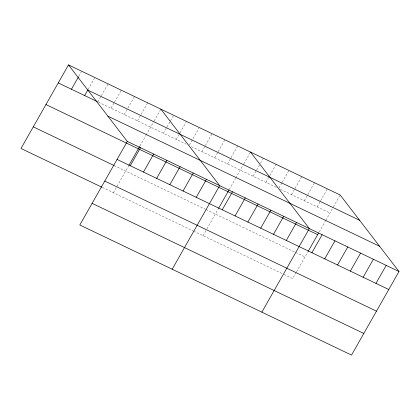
<?xml version="1.0" encoding="UTF-8"?>
<svg xmlns="http://www.w3.org/2000/svg" width="420" height="420" viewBox="0 0 420 420"><rect width="100%" height="100%" fill="white"/><g stroke="black" fill="none" stroke-linecap="round" stroke-linejoin="round"><path stroke-width="0.32" stroke-dasharray="2.1 1.58" d="M78.797 76.293L81.354 71.794M88.158 89.365L94.552 78.109M97.839 101.876L101.036 96.248M101.357 95.686L108.071 83.869M111.038 108.192L114.235 102.564M114.555 102.002L121.264 90.184M124.236 114.513L134.463 96.505M137.429 120.829L147.661 102.827M113.379 192.722L128.52 166.068M139.954 145.94L145.777 135.691M146.102 135.125L153.825 121.522M154.145 120.96L160.86 109.142M163.438 133.282L166.635 127.659M166.955 127.092L170.153 121.469M170.468 120.902L173.665 115.28M176.248 139.419L178.804 134.915M180.08 132.662L186.475 121.412M189.373 144.989L198.965 128.105M201.863 151.683L205.06 146.055M205.38 145.493L212.095 133.675M214.672 157.815L217.87 152.192M218.19 151.625L224.9 139.808M227.483 163.952L237.709 145.945M203.039 235.652L206.598 229.388M206.923 228.821L218.185 208.997M229.294 189.446L235.436 178.626M235.762 178.054L243.484 164.456M243.805 163.895L250.52 152.077M253.097 176.216L256.295 170.588M256.615 170.027L260.132 163.837M260.453 163.275L263.329 158.209M265.907 182.348L269.425 176.159M269.745 175.597L276.139 164.341M279.038 187.918L281.915 182.858M282.235 182.296L288.624 171.04M291.527 194.618L294.725 188.99M295.045 188.428L301.754 176.61M304.337 200.75L307.529 195.122M307.85 194.56L314.564 182.742M317.142 206.882L320.339 201.254M320.659 200.692L327.374 188.874M296.263 272.323L292.703 278.586L282.807 273.845M296.583 271.756L307.844 251.932M319.279 231.809L325.421 220.988M325.747 220.421L333.149 207.391M333.469 206.829L340.184 195.011M98.417 102.149L186.144 144.154M191.384 146.664L276.386 187.367M280.466 189.32L329.952 213.019M114.198 165.59L205.438 209.276M206.015 209.554L295.097 252.21M295.68 252.488L304.994 256.951M102.475 187.499L193.142 230.916M193.725 231.194L282.224 273.567"/><path stroke-width="0.63" d="M68.481 64.911L127.297 141.414L79.816 224.989L351.519 355.089L399 271.514L340.184 195.011L68.481 64.911L21 148.486L101.903 187.226M71.447 89.234L78.477 76.855M84.646 95.555L87.838 89.927M128.835 165.512L139.629 146.512M130.263 165.737L140.495 147.73M143.462 172.058L153.689 154.051M156.66 178.379L166.887 160.372M169.853 184.695L180.085 166.688M183.052 191.016L193.284 173.009M196.25 197.337L206.477 179.329M172.195 269.225L219.676 185.645L160.86 109.142M218.5 208.441L228.968 190.013M222.254 209.785L232.486 191.783M235.064 215.922L245.296 197.915M247.874 222.054L258.101 204.047M260.684 228.186L270.911 210.178M273.494 234.318L283.721 216.316M286.298 240.455L296.531 222.448M261.859 312.16L309.341 228.58L250.52 152.077M308.159 251.375L318.633 232.948M311.918 252.719L322.145 234.712M324.728 258.851L334.955 240.849M337.533 264.988L347.765 246.981M350.343 271.12L360.575 253.113M363.153 277.252L373.38 259.245M375.963 283.385L386.19 265.377M87.89 90.158L359.594 220.253M58.249 82.919L97.267 101.598M107.888 116.167L379.591 246.267M127.297 141.414L399 271.514M45.959 104.554L317.662 234.654M117.07 159.422L388.773 289.522M33.29 126.851L114.198 165.59M104.774 181.057L376.478 311.157M92.111 203.353L363.815 333.454"/></g></svg>
